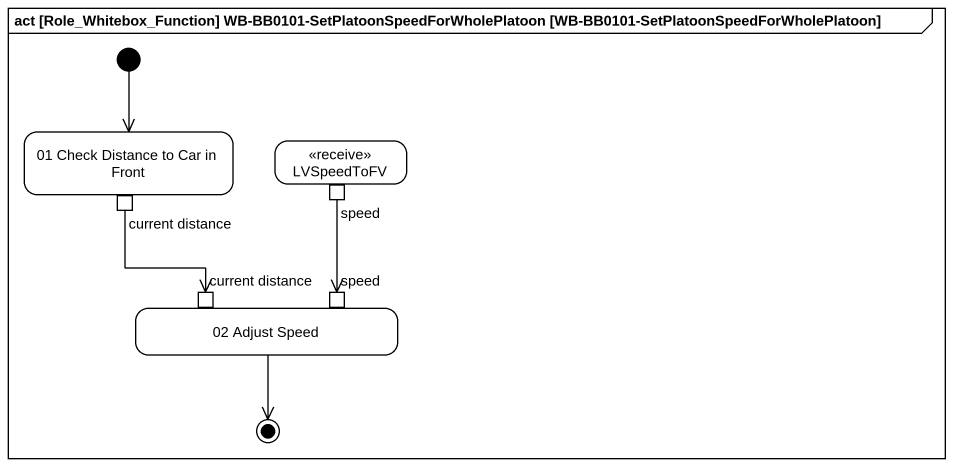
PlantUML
@startuml
mainframe act [Role_Whitebox_Function] WB-BB0101-SetPlatoonSpeedForWholePlatoon [WB-BB0101-SetPlatoonSpeedForWholePlatoon]
hide empty description
state "01 Check Distance to Car in Front" as s01_Check_Distance_to_Car_in {
  state "current distance" as current_distance <<outputPin>>
}
state LVSpeedToFV <<receive>> {
  state speed <<outputPin>>
}
state "02 Adjust Speed" as s02_Adjust_Speed {
  state "current distance" as current_distance_2 <<inputPin>>
  state "speed" as speed_2 <<inputPin>>
}
[*] --> s01_Check_Distance_to_Car_in
speed --> speed_2
current_distance --> current_distance_2
s02_Adjust_Speed --> [*]
@enduml
